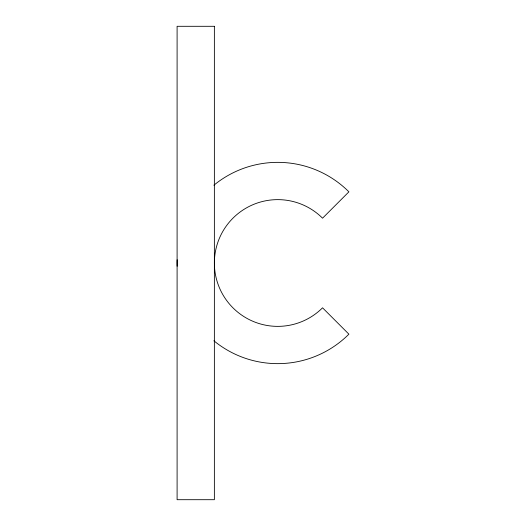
<?xml version="1.0" encoding="UTF-8"?>
<svg xmlns="http://www.w3.org/2000/svg" width="526" height="526" viewBox="0 0 526 526"><rect width="100%" height="100%" fill="white"/><g stroke="black" fill="none" stroke-linecap="round" stroke-linejoin="round"><path stroke-width="0.79" d="M213.878 340.789A100.644 100.644 0 0 0 348.902 334.168L322.55 307.809A63.37 63.37 0 0 1 232.933 307.809A63.37 63.37 0 0 1 232.933 218.191A63.37 63.37 0 0 1 322.55 218.191L348.902 191.832A100.644 100.644 0 0 0 213.878 185.211M177.15 266.268A100.644 100.644 0 0 1 177.15 259.732M214.371 26.3L177.098 26.3L177.098 499.7L214.371 499.7L214.371 26.3"/></g></svg>
